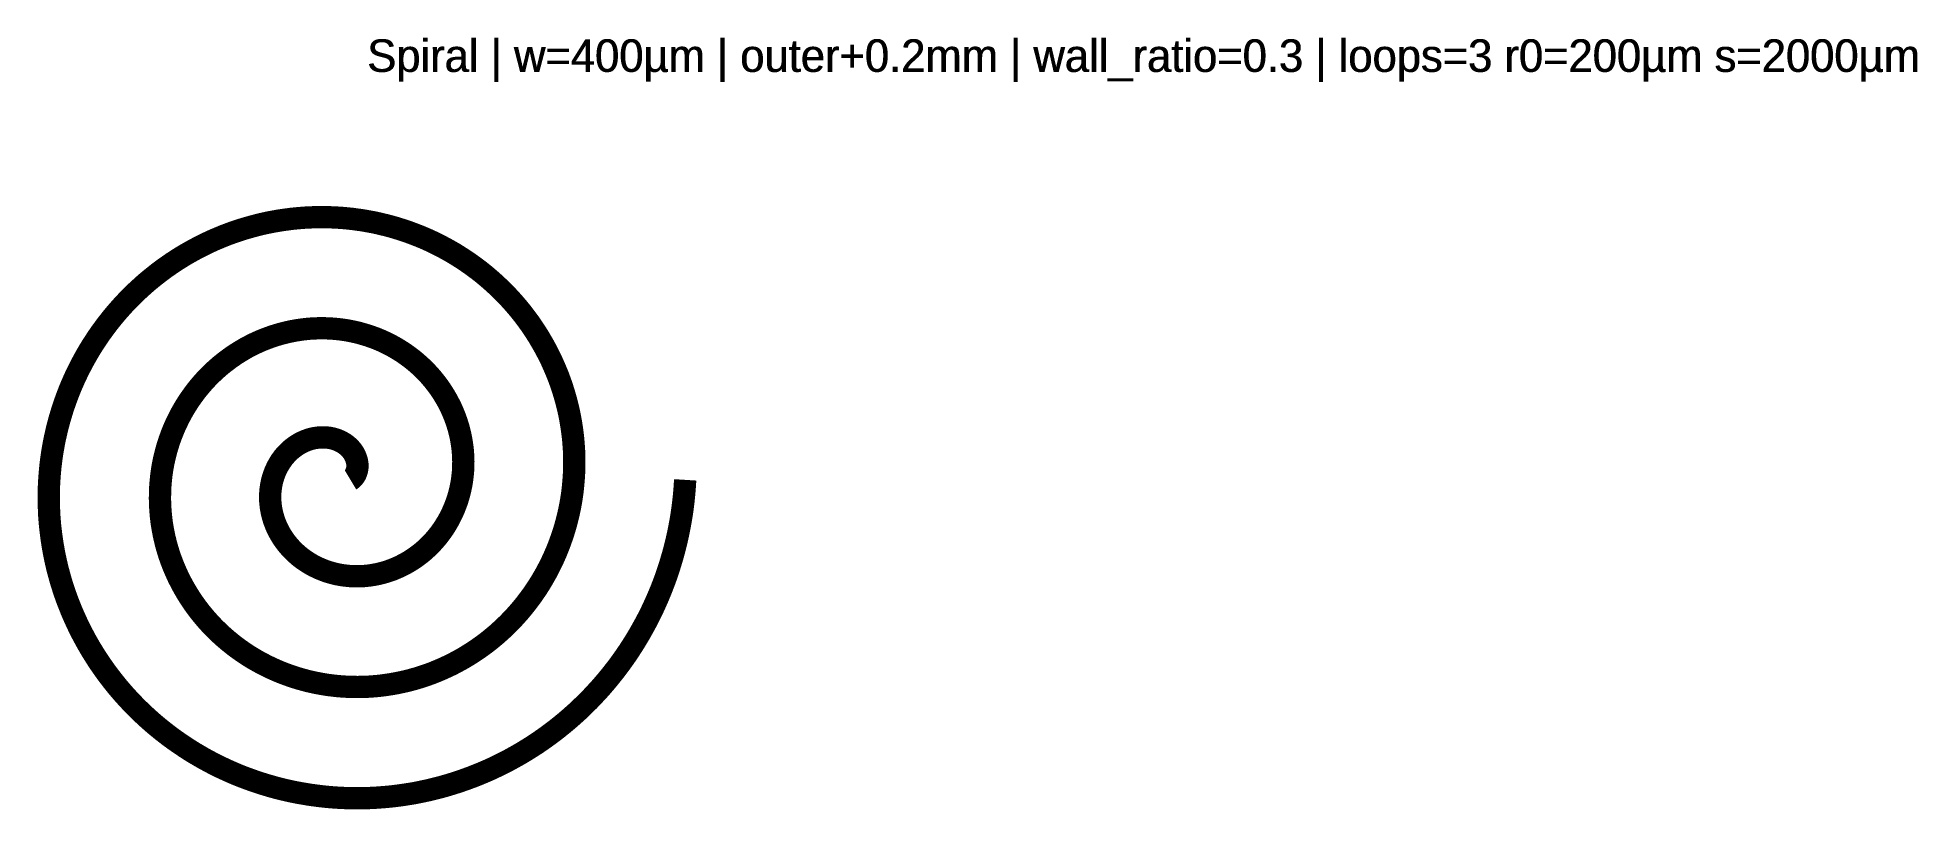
# Model space of a CAD drawing. Header units: metres. Extents: x -5410 to 28291, y -5909 to 7930.
import ezdxf

# ---------------------------------------------------------------- set-up
doc = ezdxf.new("R2010")
doc.units = ezdxf.units.M

msp = doc.modelspace()

# ---------------------------------------------------------------- linework, layer by layer
at = {"const_width": 400}
msp.add_lwpolyline([(200, 0), (205, 3), (210, 7), (215, 10), (220, 14), (224, 18), (229, 22), (234, 26), (238, 30), (243, 35), (247, 39), (251, 44), (255, 49), (260, 54), (264, 59), (267, 64), (271, 70), (275, 75), (279, 81), (282, 87), (285, 93), (289, 99), (292, 105), (295, 111), (298, 118), (300, 125), (303, 131), (305, 138), (308, 145), (310, 152), (312, 159), (314, 166), (316, 174), (317, 181), (319, 189), (320, 196), (321, 204), (322, 212), (323, 219), (323, 227), (324, 235), (324, 243), (324, 252), (324, 260), (324, 268), (323, 276), (323, 285), (322, 293), (321, 302), (320, 310), (318, 319), (317, 327), (315, 336), (313, 344), (311, 353), (308, 362), (306, 370), (303, 379), (300, 388), (297, 396), (294, 405), (290, 414), (286, 422), (283, 431), (278, 440), (274, 448), (270, 457), (265, 465), (260, 474), (255, 482), (249, 491), (244, 499), (238, 507), (232, 515), (226, 524), (220, 532), (213, 540), (206, 548), (199, 556), (192, 563), (185, 571), (177, 579), (170, 586), (162, 594), (154, 601), (145, 608), (137, 615), (128, 622), (119, 629), (110, 636), (101, 642), (92, 649), (82, 655), (72, 661), (62, 667), (52, 673), (42, 679), (31, 685), (21, 690), (10, 695), (-1, 700), (-12, 705), (-23, 710), (-35, 715), (-46, 719), (-58, 723), (-70, 727), (-82, 731), (-94, 734), (-106, 738), (-118, 741), (-131, 744), (-144, 747), (-156, 749), (-169, 752), (-182, 754), (-195, 756), (-208, 757), (-222, 759), (-235, 760), (-249, 761), (-262, 762), (-276, 762), (-289, 762), (-303, 762), (-317, 762), (-331, 762), (-345, 761), (-359, 760), (-373, 759), (-387, 757), (-402, 755), (-416, 753), (-430, 751), (-444, 749), (-459, 746), (-473, 743), (-488, 739), (-502, 736), (-516, 732), (-531, 728), (-545, 723), (-559, 718), (-574, 713), (-588, 708), (-602, 703), (-617, 697), (-631, 691), (-645, 684), (-659, 678), (-674, 671), (-688, 664), (-702, 656), (-716, 648), (-729, 640), (-743, 632), (-757, 624), (-771, 615), (-784, 606), (-797, 596), (-811, 586), (-824, 577), (-837, 566), (-850, 556), (-863, 545), (-876, 534), (-888, 523), (-901, 511), (-913, 499), (-925, 487), (-937, 475), (-949, 462), (-961, 449), (-972, 436), (-984, 423), (-995, 409), (-1006, 396), (-1017, 381), (-1027, 367), (-1037, 352), (-1048, 338), (-1058, 323), (-1067, 307), (-1077, 292), (-1086, 276), (-1095, 260), (-1104, 244), (-1113, 228), (-1121, 211), (-1129, 194), (-1137, 177), (-1145, 160), (-1152, 143), (-1159, 125), (-1166, 107), (-1172, 89), (-1179, 71), (-1185, 53), (-1190, 34), (-1196, 16), (-1201, -3), (-1206, -22), (-1210, -41), (-1214, -61), (-1218, -80), (-1222, -99), (-1225, -119), (-1228, -139), (-1231, -159), (-1233, -179), (-1235, -199), (-1237, -219), (-1238, -240), (-1239, -260), (-1240, -281), (-1240, -301), (-1240, -322), (-1239, -343), (-1239, -364), (-1238, -385), (-1236, -406), (-1234, -427), (-1232, -448), (-1230, -469), (-1227, -490), (-1224, -511), (-1220, -532), (-1216, -553), (-1212, -575), (-1207, -596), (-1202, -617), (-1196, -638), (-1191, -659), (-1184, -680), (-1178, -701), (-1171, -723), (-1164, -744), (-1156, -765), (-1148, -785), (-1140, -806), (-1131, -827), (-1122, -848), (-1112, -868), (-1102, -889), (-1092, -909), (-1081, -930), (-1070, -950), (-1059, -970), (-1047, -990), (-1035, -1010), (-1023, -1029), (-1010, -1049), (-997, -1068), (-983, -1088), (-969, -1107), (-955, -1126), (-940, -1144), (-925, -1163), (-910, -1181), (-894, -1199), (-878, -1217), (-862, -1235), (-845, -1253), (-828, -1270), (-811, -1287), (-793, -1304), (-775, -1321), (-756, -1337), (-738, -1353), (-719, -1369), (-699, -1385), (-680, -1400), (-660, -1415), (-639, -1430), (-619, -1444), (-598, -1458), (-577, -1472), (-555, -1486), (-534, -1499), (-512, -1512), (-489, -1525), (-467, -1537), (-444, -1549), (-421, -1560), (-397, -1572), (-374, -1583), (-350, -1593), (-326, -1603), (-301, -1613), (-277, -1623), (-252, -1632), (-227, -1641), (-202, -1649), (-176, -1657), (-151, -1664), (-125, -1672), (-99, -1678), (-73, -1685), (-47, -1691), (-20, -1696), (7, -1701), (34, -1706), (61, -1710), (88, -1714), (115, -1717), (142, -1720), (170, -1723), (197, -1725), (225, -1727), (253, -1728), (281, -1729), (309, -1729), (337, -1729), (365, -1728), (394, -1727), (422, -1726), (450, -1724), (479, -1721), (507, -1718), (535, -1715), (564, -1711), (592, -1706), (621, -1702), (649, -1696), (678, -1691), (706, -1684), (734, -1678), (763, -1670), (791, -1663), (819, -1655), (848, -1646), (876, -1637), (904, -1627), (932, -1617), (960, -1607), (987, -1596), (1015, -1584), (1043, -1572), (1070, -1560), (1097, -1547), (1124, -1533), (1151, -1519), (1178, -1505), (1205, -1490), (1231, -1475), (1258, -1459), (1284, -1443), (1310, -1426), (1335, -1409), (1361, -1392), (1386, -1374), (1411, -1355), (1436, -1336), (1461, -1317), (1485, -1297), (1509, -1277), (1533, -1256), (1556, -1235), (1579, -1213), (1602, -1191), (1625, -1169), (1647, -1146), (1669, -1123), (1691, -1099), (1712, -1075), (1733, -1051), (1754, -1026), (1774, -1000), (1794, -975), (1813, -949), (1832, -923), (1851, -896), (1870, -869), (1888, -841), (1905, -813), (1922, -785), (1939, -757), (1955, -728), (1971, -699), (1987, -669), (2002, -639), (2017, -609), (2031, -579), (2044, -548), (2058, -517), (2070, -486), (2083, -454), (2094, -423), (2106, -391), (2117, -358), (2127, -326), (2137, -293), (2146, -260), (2155, -227), (2163, -193), (2171, -160), (2178, -126), (2185, -92), (2191, -57), (2197, -23), (2202, 12), (2206, 46), (2210, 81), (2214, 116), (2217, 151), (2219, 186), (2221, 222), (2222, 257), (2222, 293), (2223, 328), (2222, 364), (2221, 400), (2219, 436), (2217, 472), (2214, 508), (2211, 544), (2207, 579), (2202, 615), (2197, 651), (2191, 687), (2185, 723), (2178, 759), (2171, 795), (2163, 831), (2154, 867), (2145, 902), (2135, 938), (2124, 974), (2113, 1009), (2102, 1044), (2089, 1079), (2077, 1115), (2063, 1150), (2049, 1184), (2035, 1219), (2019, 1253), (2004, 1288), (1987, 1322), (1970, 1356), (1953, 1389), (1935, 1423), (1916, 1456), (1897, 1489), (1877, 1522), (1857, 1555), (1836, 1587), (1815, 1619), (1793, 1651), (1770, 1682), (1747, 1713), (1723, 1744), (1699, 1774), (1675, 1805), (1649, 1834), (1624, 1864), (1597, 1893), (1571, 1922), (1543, 1950), (1515, 1978), (1487, 2006), (1458, 2033), (1429, 2060), (1399, 2086), (1369, 2112), (1338, 2138), (1307, 2163), (1276, 2187), (1243, 2211), (1211, 2235), (1178, 2258), (1145, 2281), (1111, 2303), (1076, 2325), (1042, 2346), (1007, 2367), (971, 2387), (936, 2407), (899, 2426), (863, 2444), (826, 2462), (788, 2480), (751, 2497), (713, 2513), (675, 2529), (636, 2544), (597, 2558), (558, 2572), (518, 2586), (478, 2598), (438, 2610), (398, 2622), (357, 2633), (317, 2643), (276, 2653), (234, 2662), (193, 2670), (151, 2678), (109, 2685), (67, 2691), (25, 2697), (-18, 2702), (-60, 2706), (-103, 2710), (-146, 2713), (-189, 2716), (-232, 2717), (-275, 2718), (-318, 2719), (-362, 2718), (-405, 2717), (-449, 2715), (-492, 2713), (-536, 2710), (-579, 2706), (-623, 2701), (-667, 2696), (-710, 2690), (-754, 2683), (-797, 2676), (-841, 2668), (-884, 2659), (-927, 2650), (-971, 2639), (-1014, 2628), (-1057, 2617), (-1100, 2604), (-1143, 2591), (-1185, 2578), (-1228, 2563), (-1270, 2548), (-1312, 2532), (-1355, 2516), (-1396, 2499), (-1438, 2481), (-1479, 2462), (-1521, 2443), (-1561, 2423), (-1602, 2402), (-1643, 2381), (-1683, 2359), (-1722, 2336), (-1762, 2312), (-1801, 2288), (-1840, 2264), (-1879, 2238), (-1917, 2212), (-1955, 2186), (-1992, 2158), (-2029, 2130), (-2066, 2102), (-2103, 2072), (-2139, 2043), (-2174, 2012), (-2209, 1981), (-2244, 1949), (-2278, 1917), (-2312, 1884), (-2345, 1851), (-2378, 1817), (-2410, 1782), (-2442, 1747), (-2473, 1711), (-2504, 1675), (-2534, 1638), (-2564, 1601), (-2593, 1563), (-2621, 1524), (-2649, 1485), (-2677, 1446), (-2704, 1406), (-2730, 1365), (-2756, 1324), (-2781, 1283), (-2805, 1241), (-2829, 1199), (-2852, 1156), (-2874, 1113), (-2896, 1069), (-2917, 1025), (-2938, 981), (-2958, 936), (-2977, 891), (-2995, 846), (-3013, 800), (-3030, 753), (-3047, 707), (-3062, 660), (-3077, 613), (-3091, 565), (-3105, 517), (-3117, 469), (-3129, 421), (-3141, 372), (-3151, 323), (-3161, 274), (-3170, 225), (-3178, 175), (-3185, 125), (-3192, 75), (-3197, 25), (-3202, -25), (-3207, -76), (-3210, -126), (-3213, -177), (-3214, -228), (-3215, -279), (-3216, -330), (-3215, -381), (-3214, -432), (-3211, -483), (-3208, -534), (-3204, -586), (-3200, -637), (-3194, -688), (-3188, -740), (-3181, -791), (-3173, -842), (-3164, -893), (-3154, -944), (-3144, -995), (-3133, -1046), (-3120, -1097), (-3108, -1147), (-3094, -1198), (-3079, -1248), (-3064, -1299), (-3048, -1349), (-3031, -1398), (-3013, -1448), (-2994, -1497), (-2975, -1547), (-2954, -1596), (-2933, -1644), (-2911, -1693), (-2889, -1741), (-2865, -1789), (-2841, -1836), (-2816, -1883), (-2790, -1930), (-2763, -1977), (-2736, -2023), (-2708, -2069), (-2679, -2114), (-2649, -2159), (-2619, -2204), (-2588, -2248), (-2556, -2292), (-2523, -2335), (-2490, -2378), (-2455, -2420), (-2421, -2462), (-2385, -2504), (-2349, -2544), (-2312, -2585), (-2274, -2625), (-2236, -2664), (-2197, -2702), (-2157, -2741), (-2117, -2778), (-2076, -2815), (-2034, -2851), (-1992, -2887), (-1949, -2922), (-1906, -2957), (-1862, -2991), (-1817, -3024), (-1772, -3056), (-1726, -3088), (-1680, -3119), (-1633, -3150), (-1585, -3180), (-1537, -3209), (-1489, -3237), (-1439, -3265), (-1390, -3291), (-1340, -3317), (-1289, -3343), (-1238, -3367), (-1187, -3391), (-1135, -3414), (-1083, -3436), (-1030, -3458), (-977, -3478), (-923, -3498), (-869, -3517), (-815, -3535), (-761, -3552), (-706, -3569), (-650, -3584), (-595, -3599), (-539, -3613), (-483, -3626), (-426, -3638), (-369, -3649), (-312, -3660), (-255, -3669), (-198, -3678), (-140, -3685), (-82, -3692), (-24, -3698), (34, -3703), (92, -3707), (151, -3710), (209, -3712), (268, -3713), (327, -3714), (386, -3713), (445, -3711), (504, -3709), (563, -3706), (622, -3701), (681, -3696), (740, -3690), (799, -3682), (857, -3674), (916, -3665), (975, -3655), (1034, -3644), (1092, -3632), (1151, -3619), (1209, -3606), (1267, -3591), (1325, -3575), (1383, -3559), (1441, -3541), (1498, -3523), (1556, -3503), (1613, -3483), (1669, -3462), (1726, -3439), (1782, -3416), (1838, -3392), (1893, -3367), (1949, -3341), (2004, -3315), (2058, -3287), (2112, -3258), (2166, -3229), (2219, -3199), (2272, -3167), (2325, -3135), (2377, -3102), (2428, -3068), (2479, -3034), (2530, -2998), (2580, -2962), (2630, -2925), (2679, -2887), (2727, -2848), (2775, -2808), (2823, -2768), (2869, -2726), (2916, -2684), (2961, -2642), (3006, -2598), (3050, -2554), (3094, -2508), (3137, -2463), (3179, -2416), (3221, -2369), (3262, -2321), (3302, -2272), (3342, -2222), (3380, -2172), (3418, -2122), (3456, -2070), (3492, -2018), (3528, -1965), (3563, -1912), (3597, -1858), (3630, -1804), (3662, -1748), (3694, -1693), (3725, -1636), (3754, -1580), (3783, -1522), (3812, -1464), (3839, -1406), (3865, -1347), (3891, -1288), (3915, -1228), (3939, -1168), (3961, -1107), (3983, -1046), (4004, -984), (4024, -922), (4043, -860), (4061, -797), (4078, -734), (4094, -671), (4109, -607), (4123, -543), (4136, -479), (4148, -414), (4159, -350), (4169, -284), (4178, -219), (4186, -154), (4192, -88), (4198, -22), (4203, 44), (4207, 110), (4210, 177), (4211, 243), (4212, 310), (4212, 376), (4210, 443), (4208, 510), (4204, 576), (4199, 643), (4194, 710), (4187, 777), (4179, 843), (4170, 910), (4160, 977), (4149, 1043), (4137, 1110), (4124, 1176), (4110, 1242), (4095, 1308), (4078, 1374), (4061, 1439), (4042, 1505), (4023, 1570), (4002, 1635), (3981, 1700), (3958, 1764), (3935, 1828), (3910, 1892), (3884, 1955), (3857, 2018), (3829, 2081), (3801, 2144), (3771, 2206), (3740, 2267), (3708, 2328), (3675, 2389), (3641, 2449), (3606, 2509), (3571, 2569), (3534, 2627), (3496, 2686), (3457, 2743), (3418, 2801), (3377, 2857), (3335, 2913), (3293, 2969), (3250, 3023), (3205, 3078), (3160, 3131), (3114, 3184), (3067, 3236), (3019, 3288), (2970, 3338), (2921, 3389), (2870, 3438), (2819, 3486), (2767, 3534), (2714, 3581), (2660, 3628), (2606, 3673), (2551, 3718), (2495, 3762), (2438, 3804), (2380, 3847), (2322, 3888), (2263, 3928), (2204, 3968), (2143, 4006), (2083, 4044), (2021, 4081), (1959, 4116), (1896, 4151), (1832, 4185), (1768, 4218), (1704, 4250), (1638, 4281), (1573, 4311), (1506, 4340), (1439, 4368), (1372, 4394), (1304, 4420), (1236, 4445), (1167, 4469), (1098, 4491), (1028, 4513), (958, 4534), (888, 4553), (817, 4571), (746, 4588), (674, 4605), (603, 4620), (530, 4633), (458, 4646), (385, 4658), (312, 4668), (239, 4678), (166, 4686), (92, 4693), (18, 4699), (-55, 4703), (-130, 4707), (-204, 4709), (-278, 4711), (-352, 4711), (-427, 4709), (-501, 4707), (-576, 4704), (-650, 4699), (-725, 4693), (-800, 4686), (-874, 4678), (-948, 4668), (-1023, 4658), (-1097, 4646), (-1171, 4633), (-1245, 4619), (-1319, 4604), (-1393, 4587), (-1466, 4569), (-1539, 4550), (-1612, 4530), (-1685, 4509), (-1758, 4487), (-1830, 4463), (-1902, 4439), (-1973, 4413), (-2045, 4386), (-2116, 4357), (-2186, 4328), (-2256, 4298), (-2326, 4266), (-2395, 4233), (-2464, 4199), (-2532, 4164), (-2600, 4128), (-2667, 4091), (-2734, 4053), (-2800, 4014), (-2866, 3973), (-2931, 3932), (-2996, 3889), (-3059, 3845), (-3123, 3801), (-3185, 3755), (-3247, 3708), (-3308, 3660), (-3369, 3611), (-3429, 3562), (-3488, 3511), (-3546, 3459), (-3604, 3406), (-3661, 3353), (-3717, 3298), (-3772, 3242), (-3826, 3186), (-3880, 3129), (-3932, 3070), (-3984, 3011), (-4035, 2951), (-4085, 2890), (-4134, 2828), (-4182, 2766), (-4229, 2702), (-4276, 2638), (-4321, 2573), (-4365, 2507), (-4408, 2441), (-4451, 2374), (-4492, 2306), (-4532, 2237), (-4571, 2168), (-4609, 2098), (-4646, 2027), (-4682, 1956), (-4717, 1884), (-4751, 1811), (-4783, 1738), (-4815, 1664), (-4845, 1590), (-4874, 1515), (-4902, 1439), (-4929, 1363), (-4955, 1287), (-4979, 1210), (-5002, 1133), (-5025, 1055), (-5045, 977), (-5065, 898), (-5083, 819), (-5101, 740), (-5117, 661), (-5131, 581), (-5145, 500), (-5157, 420), (-5168, 339), (-5178, 258), (-5186, 177), (-5193, 95), (-5199, 14), (-5204, -68), (-5207, -150), (-5209, -232), (-5210, -314), (-5209, -397), (-5207, -479), (-5204, -561), (-5200, -644), (-5194, -726), (-5187, -808), (-5178, -891), (-5168, -973), (-5157, -1055), (-5145, -1137), (-5131, -1219), (-5117, -1301), (-5100, -1382), (-5083, -1464), (-5064, -1545), (-5044, -1626), (-5022, -1706), (-5000, -1787), (-4976, -1867), (-4950, -1947), (-4924, -2026), (-4896, -2105), (-4867, -2184), (-4836, -2262), (-4805, -2340), (-4772, -2418), (-4737, -2495), (-4702, -2572), (-4665, -2648), (-4628, -2723), (-4588, -2798), (-4548, -2873), (-4507, -2946), (-4464, -3020), (-4420, -3092), (-4375, -3164), (-4329, -3236), (-4281, -3307), (-4232, -3377), (-4183, -3446), (-4132, -3514), (-4080, -3582), (-4027, -3649), (-3973, -3716), (-3917, -3781), (-3861, -3846), (-3803, -3910), (-3745, -3972), (-3685, -4035), (-3625, -4096), (-3563, -4156), (-3501, -4215), (-3437, -4274), (-3373, -4331), (-3307, -4388), (-3241, -4443), (-3173, -4498), (-3105, -4551), (-3036, -4604), (-2966, -4655), (-2895, -4705), (-2823, -4754), (-2750, -4803), (-2677, -4850), (-2603, -4896), (-2528, -4940), (-2452, -4984), (-2376, -5026), (-2298, -5068), (-2220, -5108), (-2142, -5147), (-2062, -5184), (-1982, -5221), (-1902, -5256), (-1821, -5290), (-1739, -5323), (-1656, -5354), (-1573, -5384), (-1490, -5413), (-1406, -5441), (-1321, -5467), (-1236, -5492), (-1151, -5516), (-1065, -5538), (-979, -5559), (-892, -5579), (-805, -5597), (-717, -5614), (-629, -5629), (-541, -5644), (-453, -5656), (-364, -5668), (-275, -5678), (-186, -5687), (-97, -5694), (-7, -5700), (82, -5704), (172, -5707), (262, -5709), (352, -5709), (442, -5708), (532, -5705), (622, -5701), (713, -5695), (803, -5688), (893, -5680), (983, -5670), (1073, -5659), (1163, -5646), (1252, -5632), (1342, -5617), (1431, -5600), (1520, -5581), (1609, -5562), (1698, -5540), (1786, -5518), (1875, -5494), (1962, -5468), (2050, -5441), (2137, -5413), (2224, -5383), (2310, -5352), (2396, -5320), (2481, -5286), (2566, -5251), (2651, -5215), (2735, -5177), (2818, -5137), (2901, -5097), (2984, -5055), (3065, -5012), (3146, -4967), (3227, -4921), (3307, -4874), (3386, -4825), (3464, -4776), (3542, -4725), (3619, -4672), (3695, -4619), (3770, -4564), (3845, -4508), (3918, -4451), (3991, -4392), (4063, -4333), (4134, -4272), (4204, -4210), (4274, -4147), (4342, -4082), (4409, -4017), (4476, -3951), (4541, -3883), (4605, -3814), (4669, -3745), (4731, -3674), (4792, -3602), (4852, -3529), (4911, -3455), (4969, -3381), (5026, -3305), (5081, -3228), (5136, -3150), (5189, -3072), (5241, -2992), (5292, -2912), (5341, -2831), (5389, -2749), (5436, -2666), (5482, -2582), (5527, -2498), (5570, -2413), (5612, -2327), (5652, -2240), (5691, -2153), (5729, -2065), (5766, -1976), (5801, -1886), (5835, -1797), (5867, -1706), (5898, -1615), (5927, -1523), (5955, -1431), (5982, -1338), (6007, -1245), (6031, -1151), (6053, -1057), (6074, -963), (6093, -868), (6111, -773), (6128, -677), (6143, -581), (6156, -485), (6168, -388), (6178, -292), (6187, -195), (6194, -97), (6200, 0)], dxfattribs=at)

# ---------------------------------------------------------------- texts
for p in [(495, 7315), (507, 7315)]:
    msp.add_text('Spiral | w=400µm | outer+0.2mm | wall_ratio=0.3 | loops=3 r0=200µm s=2000µm', height=583.48).set_placement(p)

doc.saveas('drawing.dxf')
